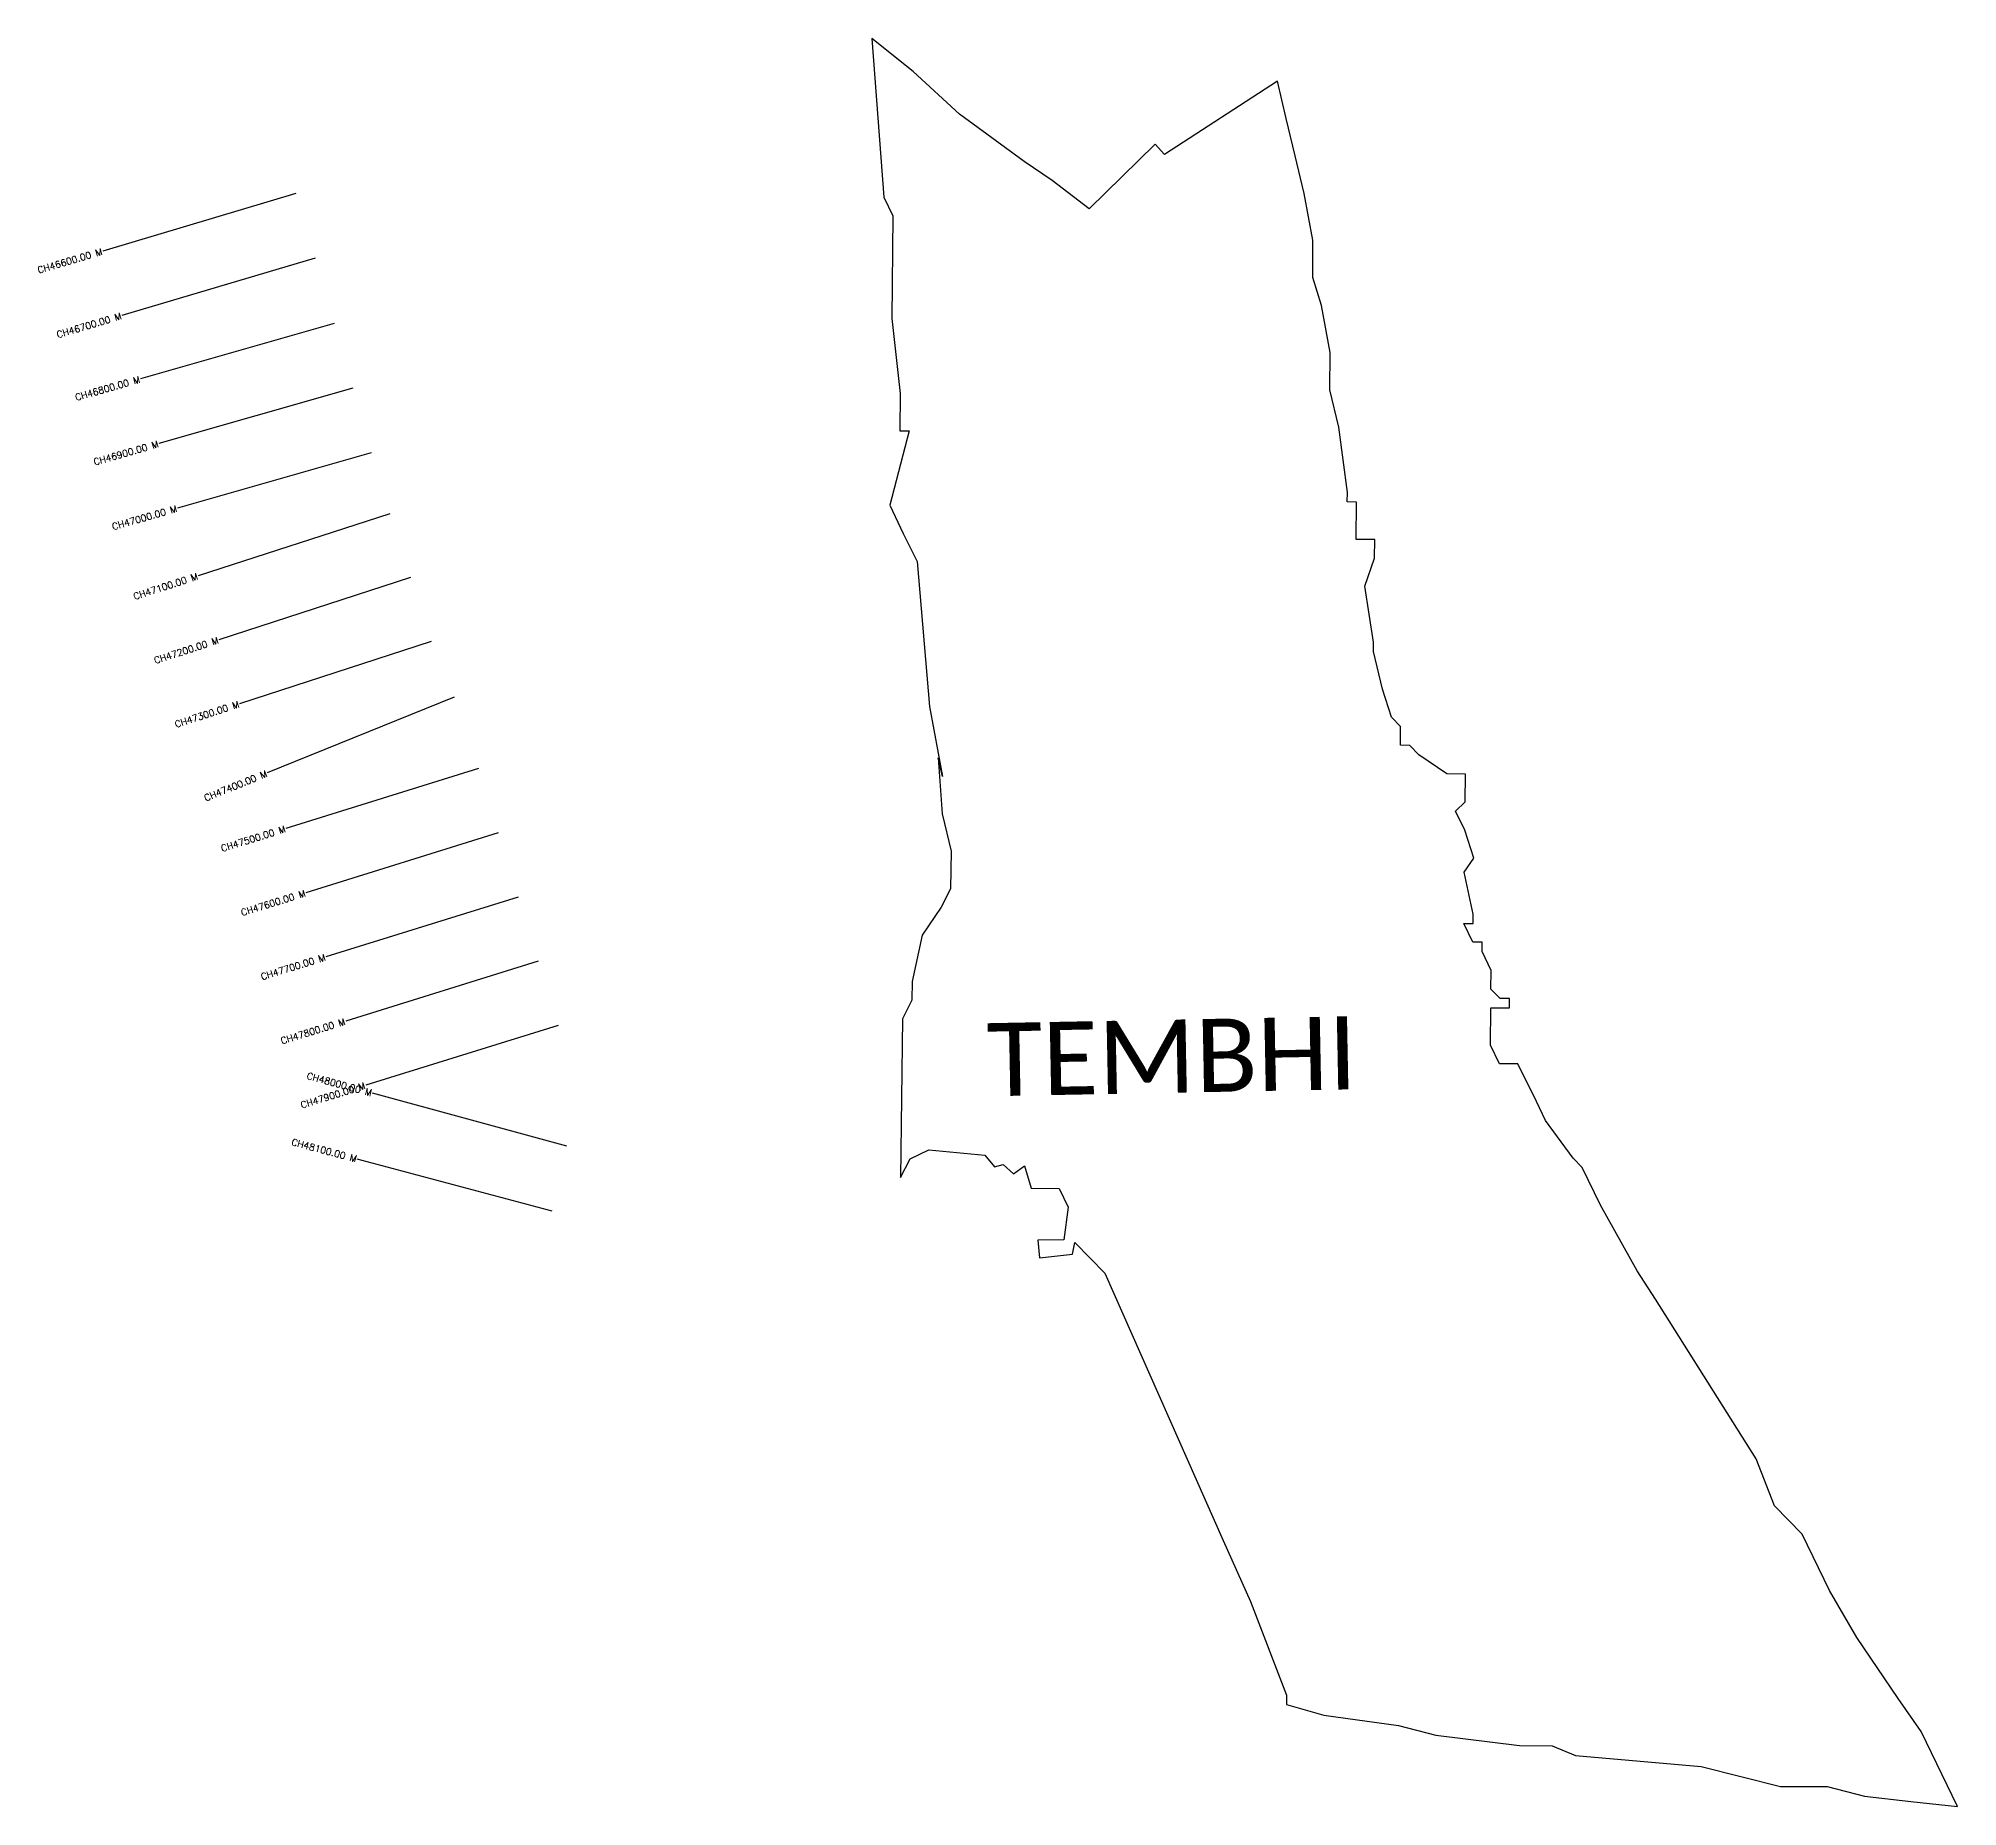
# Model space of a CAD drawing. Header units: metres. Extents: x 257226 to 260083, y 2188872 to 2191503.
import ezdxf
from ezdxf.enums import TextEntityAlignment as Align

# ---------------------------------------------------------------- set-up
doc = ezdxf.new("R2010")
doc.units = ezdxf.units.M
for name, color, linetype in [('CS', 134, 'Continuous'), ('CSMark', 6, 'Continuous'), ('village', 3, 'Continuous'), ('VILLAGE NAME', 250, 'Continuous')]:
    doc.layers.add(name, color=color, linetype=linetype)
doc.styles.get("Standard").update_dxf_attribs({"font": 'simplex.shx'})

msp = doc.modelspace()

# ---------------------------------------------------------------- linework, layer by layer
at = {"color": 6, "flags": 128}
msp.add_lwpolyline([(258790, 2191248.9), (258888.3, 2191345)], dxfattribs=at)
at = {"layer": 'CS'}
for p, q in [((257609.8, 2191271.6), (257322.2, 2191186.1)), ((257638.3, 2191175.7), (257350.7, 2191090.2)), ((257666.8, 2191078.2), (257378.4, 2190995.8)), ((257694.3, 2190982.1), (257405.9, 2190899.6)), ((257721.8, 2190885.9), (257433.3, 2190803.5)), ((257749.5, 2190795.3), (257464.1, 2190702.9)), ((257780.3, 2190700.2), (257494.9, 2190607.7)), ((257811.2, 2190605), (257525.8, 2190512.6)), ((257845, 2190522.6), (257567.1, 2190409.7)), ((257881.2, 2190416), (257594.7, 2190326.9)), ((257910.9, 2190320.5), (257624.4, 2190231.4)), ((257940.6, 2190225), (257654.1, 2190135.9)), ((257970.3, 2190129.5), (257683.8, 2190040.5)), ((258000, 2190034), (257713.5, 2189945)), ((258013.1, 2189854.4), (257723.6, 2189933)), ((257990.9, 2189757.6), (257701, 2189834.9))]:
    msp.add_line(p, q, dxfattribs=at)
at = {"layer": 'village', "color": 6}
msp.add_lwpolyline([(258790, 2191248.9), (258734.9, 2191291.2), (258693.6, 2191319.4), (258597.2, 2191390), (258528.5, 2191453.3), (258466.6, 2191502.6), (258484.7, 2191266.3), (258498.2, 2191238.4), (258496.5, 2191085.6), (258509.1, 2190974.4), (258508.5, 2190918.8), (258522.4, 2190918.6), (258493.3, 2190807.9), (258513.6, 2190766), (258527.2, 2190738.1), (258534, 2190724.1), (258552.4, 2190508.6), (258572, 2190404.3), (258565.4, 2190432.1), (258571.3, 2190348.7), (258584.6, 2190293), (258584, 2190237.4), (258569.7, 2190209.9), (258541.5, 2190168.5), (258526.8, 2190099.3), (258526.5, 2190071.5), (258512.3, 2190043.8), (258509.6, 2189807.8), (258523.8, 2189835.4), (258551.7, 2189849), (258635, 2189841.1), (258649.1, 2189823.8), (258662.4, 2189827), (258677.7, 2189813.3), (258693.9, 2189825.1), (258703.8, 2189791.7), (258745.5, 2189791.2), (258759.1, 2189763.3), (258752.6, 2189714.8), (258713.6, 2189714.3), (258716.1, 2189688.1), (258765.2, 2189693.8), (258768.9, 2189711.2), (258813.5, 2189665.4), (258989.4, 2189267.6), (259030.1, 2189176.9), (259084, 2189037.4), (259083.8, 2189023.5), (259139.6, 2189007.5), (259250.5, 2188992.3), (259305.9, 2188977.8), (259430.8, 2188962.5), (259479.4, 2188961.9), (259514, 2188947.6), (259701.2, 2188931.5), (259819.1, 2188901.6), (259888.5, 2188901.6), (259943.9, 2188887.1), (260013.2, 2188879.4), (260082.6, 2188871.6), (260028.3, 2188983.4), (259994.2, 2189032.4), (259932.7, 2189123.4), (259891.8, 2189193.3), (259851.1, 2189277.1), (259809.9, 2189319.2), (259783, 2189389), (259632.9, 2189626.9), (259605.6, 2189668.9), (259551.1, 2189766.7), (259524, 2189822.6), (259510.3, 2189836.7), (259469.2, 2189892.7), (259455.7, 2189920.6), (259428, 2189976.8), (259400.7, 2189976.8), (259387.2, 2190004.7), (259387.8, 2190060), (259415.6, 2190060), (259415.8, 2190073.9), (259401.9, 2190074), (259388.1, 2190088.1), (259388.5, 2190115.9), (259374.9, 2190143.8), (259375.1, 2190157.7), (259361.2, 2190157.8), (259347.6, 2190185.8), (259361.5, 2190185.6), (259361.6, 2190199.5), (259348.5, 2190262.2), (259362.6, 2190282.9), (259349.2, 2190324.7), (259335.6, 2190352.6), (259349.7, 2190366.4), (259350.2, 2190408), (259322.4, 2190408.3), (259281, 2190436.6), (259267.3, 2190450.6), (259253.4, 2190450.8), (259253.7, 2190478.6), (259240, 2190492.6), (259226.6, 2190534.5), (259213.3, 2190590.2), (259213.5, 2190604.1), (259200.6, 2190687.5), (259214.9, 2190729.1), (259215.2, 2190757.1), (259187.5, 2190757.1), (259188.1, 2190812.7), (259174.2, 2190812.9), (259174.4, 2190826.8), (259161.6, 2190924.1), (259148.3, 2190979.9), (259149, 2191035.4), (259135.9, 2191105), (259123.2, 2191146.9), (259123.2, 2191202.4), (259110, 2191272), (259096.8, 2191327.7), (259083.6, 2191383.4), (259070.3, 2191439.1), (258902.4, 2191329.9), (258888.3, 2191345)], dxfattribs=at)

# ---------------------------------------------------------------- texts
at = {"layer": 'CSMark'}
for s, rotation, p in [('CH46600.00 M', 16.5589, (257321.2, 2191185.8)), ('CH46700.00 M', 16.5589, (257349.7, 2191089.9)), ('CH46800.00 M', 15.9473, (257377.4, 2190995.5)), ('CH46900.00 M', 15.9473, (257404.9, 2190899.4)), ('CH47000.00 M', 15.9473, (257432.4, 2190803.2)), ('CH47100.00 M', 17.9481, (257463.2, 2190702.6)), ('CH47200.00 M', 17.9481, (257494, 2190607.4)), ('CH47300.00 M', 17.9481, (257524.8, 2190512.3)), ('CH47400.00 M', 22.1138, (257566.2, 2190409.3)), ('CH47500.00 M', 17.2708, (257593.8, 2190326.6)), ('CH47600.00 M', 17.2708, (257623.5, 2190231.1)), ('CH47700.00 M', 17.2708, (257653.2, 2190135.6)), ('CH47800.00 M', 17.2708, (257682.8, 2190040.2)), ('CH47900.00 M', 17.2708, (257712.5, 2189944.7)), ('CH48000.00 M', 344.8058, (257722.6, 2189933.3)), ('CH48100.00 M', 345.061, (257700, 2189835.2))]:
    msp.add_text(s, height=10, rotation=rotation, dxfattribs=at).set_placement(p, align=Align.MIDDLE_RIGHT)
at = {"layer": 'VILLAGE NAME', "insert": (258637, 2190037.2), "char_height": 108.748, "attachment_point": 1, "rotation": 1.1028}
msp.add_mtext_dynamic_manual_height_columns('{\\fCalibri|b0|i0|c0|p34;TEMBHI}', width=726.929, gutter_width=543.7, heights=[0], dxfattribs=at)

doc.saveas('drawing.dxf')
